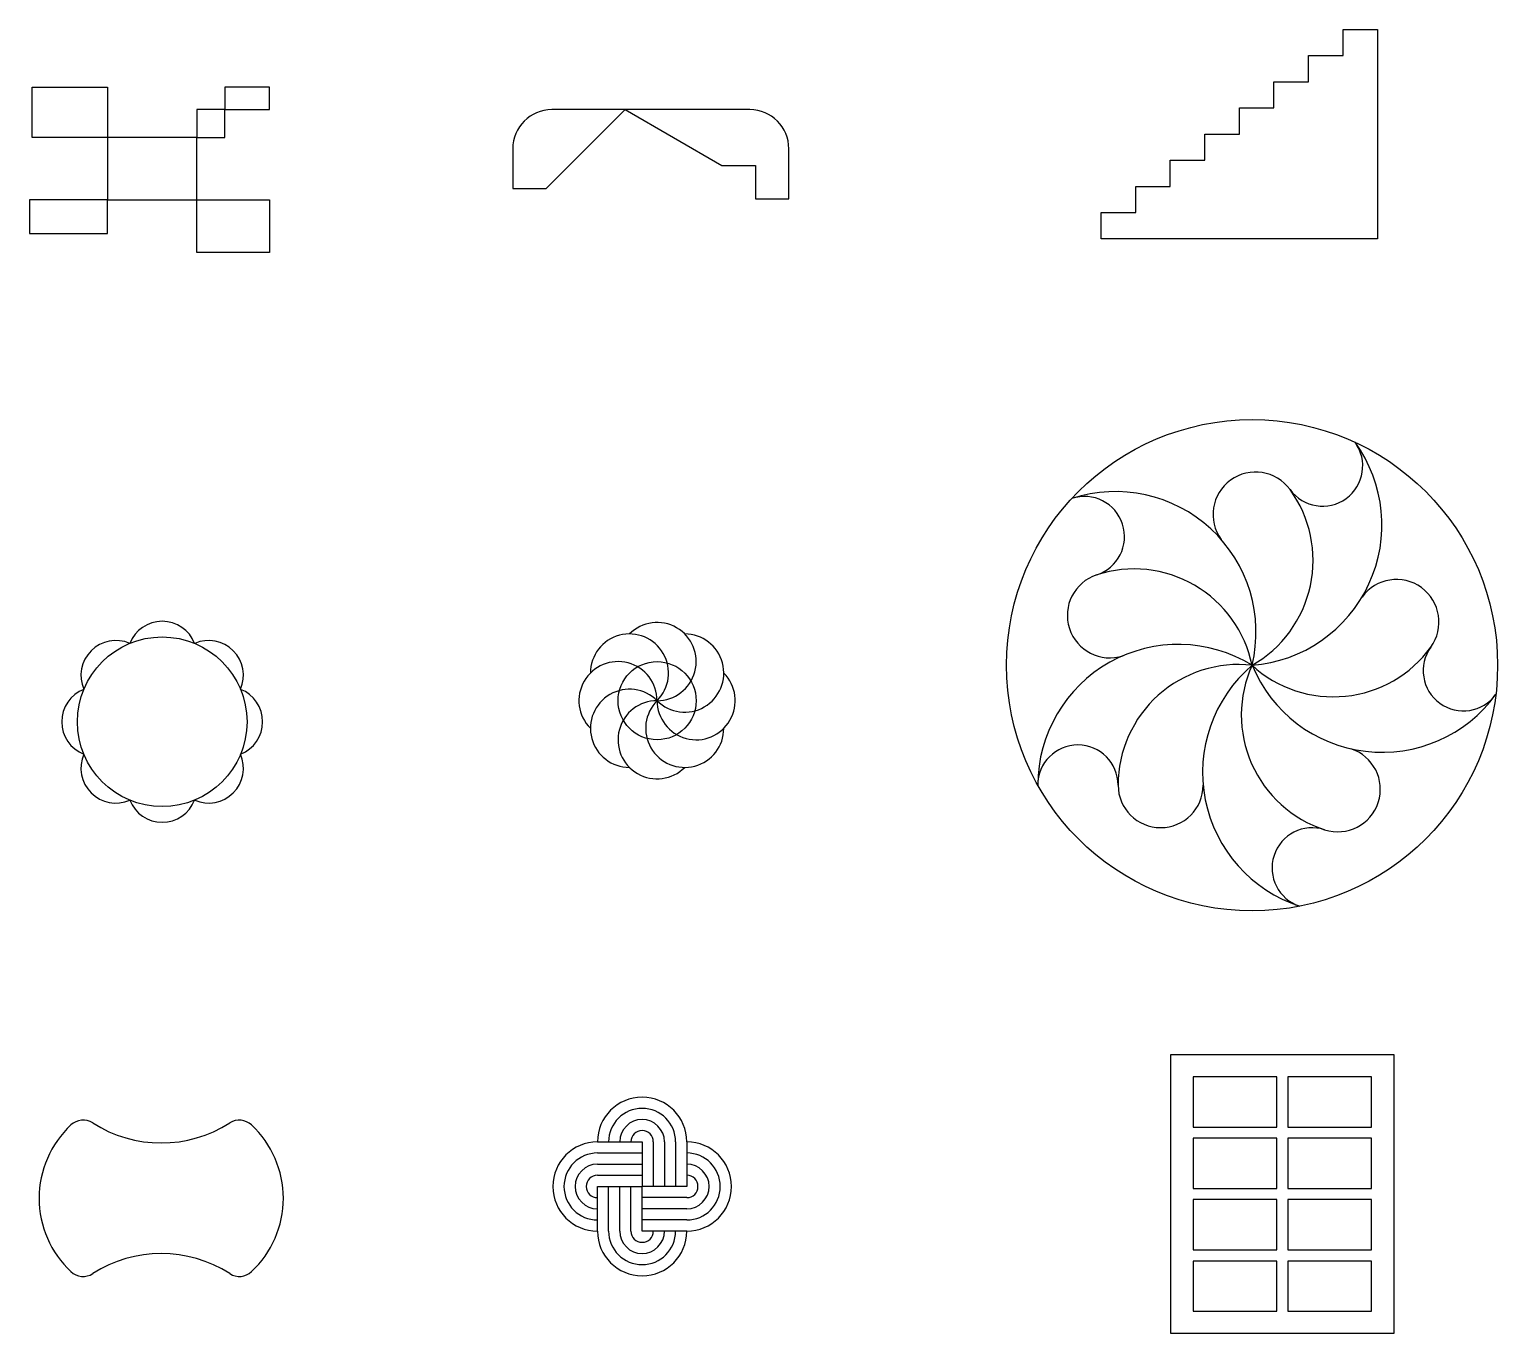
# Model space of a CAD drawing. Header units: millimetres. Extents: x 62 to 1416, y 202 to 786.
# Drawn here: x 62 to 719, y 202 to 786 of the extents above; entities that cross this region are included whole.
import ezdxf

# ---------------------------------------------------------------- set-up
doc = ezdxf.new("R2010")
doc.units = ezdxf.units.MM

# ---------------------------------------------------------------- blocks, each defined once
blk = doc.blocks.new('*U1')
blk.add_arc((-10.69, 0), 15.63, 291.54684, 68.45316)
blk = doc.blocks.new('*U2')
at = {"color": 0, "linetype": 'ByBlock', "lineweight": -2, "transparency": 16777216}
for p, rotation in [((75.7, 349.95), 135), ((104.02, 361.68), 90), ((132.35, 349.95), 45), ((63.97, 321.62), 180), ((75.7, 293.3), 225), ((132.35, 293.3), 315.0000000000001), ((104.02, 281.57), 270)]:
    blk.add_blockref('*U1', p, dxfattribs=dict(at, rotation=rotation))
blk.add_blockref('*U1', (144.08, 321.62), dxfattribs=at)
blk = doc.blocks.new('*U3')
blk.add_arc((0, 2.56), 17.5, 180, 45)
blk = doc.blocks.new('*U4')
at = {"color": 0, "linetype": 'ByBlock', "lineweight": -2, "transparency": 16777216}
for p, rotation in [((261.13, 347.13), 135), ((274.26, 350.44), 89.99999999999999), ((285.88, 343.5), 44.99999999999999), ((254.19, 335.5), 180), ((257.51, 322.38), 224.9999999999999), ((282.26, 318.75), 315), ((269.13, 315.44), 269.9999999999999)]:
    blk.add_blockref('*U3', p, dxfattribs=dict(at, rotation=rotation))
blk.add_blockref('*U3', (289.19, 330.38), dxfattribs=at)
blk = doc.blocks.new('*U5')
for p, q in [((0, 0), (0, -20)), ((5, 0), (5, -20)), ((10, 0), (10, -20)), ((15, 0), (15, -20)), ((20, 0), (20, -20))]:
    blk.add_line(p, q)
for radius in [20, 15, 10, 5]:
    blk.add_arc((0, 0), radius, 0, 180)
blk = doc.blocks.new('*U6')
at = {"color": 0, "linetype": 'ByBlock', "lineweight": -2, "transparency": 16777216}
blk.add_blockref('*U5', (301.09, 223.98), dxfattribs=at)
for p, rotation in [((281.09, 203.98), 90), ((321.09, 203.98), 270), ((301.09, 183.98), 180)]:
    blk.add_blockref('*U5', p, dxfattribs=dict(at, rotation=rotation))
blk = doc.blocks.new('*U18')
blk.add_arc((0, 9.52), 19.05, 180, 0)
blk = doc.blocks.new('*U19')
at = {"color": 0, "linetype": 'ByBlock', "lineweight": -2, "transparency": 16777216}
for p, rotation in [((364.97, 2707.63), 216), ((439.26, 2659.49), 144), ((296.24, 2651.86), 288), ((416.43, 2573.97), 71.99999999999999)]:
    blk.add_blockref('*U18', p, dxfattribs=dict(at, rotation=rotation))
blk.add_blockref('*U18', (328.04, 2569.25), dxfattribs=at)
blk = doc.blocks.new('*U22')
blk.add_lwpolyline([(-18.75, -11.25), (18.75, -11.25), (18.75, 11.25), (-18.75, 11.25)], close=True)
blk = doc.blocks.new('*U23')
at = {"color": 0, "linetype": 'ByBlock', "lineweight": -2, "transparency": 16777216}
for p in [(0, 82.5), (42.5, 82.5), (0, 55), (42.5, 55), (0, 27.5), (42.5, 27.5), (0, 0), (42.5, 0)]:
    blk.add_blockref('*U22', p, dxfattribs=at)

msp = doc.modelspace()

# ---------------------------------------------------------------- linework, layer by layer
for p, q in [((650.006, 774.423), (650.006, 786.148)), ((650.006, 786.148), (665.481, 786.148)), ((665.481, 786.148), (665.481, 692.348)), ((634.531, 762.698), (634.531, 774.423)), ((634.531, 774.423), (650.006, 774.423)), ((619.056, 750.973), (619.056, 762.698)), ((619.056, 762.698), (634.531, 762.698)), ((293.152, 714.844), (328.507, 750.199)), ((384.308, 750.199), (295.652, 750.199)), ((328.507, 750.199), (371.808, 725.199)), ((603.581, 739.248), (603.581, 750.973)), ((603.581, 750.973), (619.056, 750.973)), ((588.106, 727.523), (588.106, 739.248)), ((588.106, 739.248), (603.581, 739.248)), ((278.152, 732.699), (278.152, 714.844)), ((401.808, 710.199), (401.808, 732.699)), ((371.808, 725.199), (386.808, 725.199)), ((386.808, 725.199), (386.808, 710.199)), ((572.631, 715.798), (572.631, 727.523)), ((572.631, 727.523), (588.106, 727.523)), ((278.152, 714.844), (293.152, 714.844)), ((293.152, 714.844), (293.152, 714.844)), ((557.156, 704.073), (557.156, 715.798)), ((557.156, 715.798), (572.631, 715.798)), ((386.808, 710.199), (401.808, 710.199)), ((541.681, 692.348), (541.681, 704.073)), ((541.681, 704.073), (557.156, 704.073)), ((665.481, 692.348), (541.681, 692.348))]:
    msp.add_line(p, q)
for points in [[(96.629, 737.766), (62.879, 737.766), (62.879, 760.266), (96.629, 760.266)], [(169.129, 760.266), (149.129, 760.266), (149.129, 750.266), (169.129, 750.266)], [(136.629, 737.766), (149.129, 737.766), (149.129, 750.266), (136.629, 750.266)], [(96.629, 709.766), (136.629, 709.766), (136.629, 737.766), (96.629, 737.766)], [(96.629, 709.766), (61.629, 709.766), (61.629, 694.766), (96.629, 694.766)], [(136.629, 709.766), (169.129, 709.766), (169.129, 686.266), (136.629, 686.266)], [(572.819, 327.115), (672.819, 327.115), (672.819, 202.115), (572.819, 202.115)]]:
    msp.add_lwpolyline(points, close=True)
for centre, radius in [((609.28, 501.401), 109.982), ((121.123, 476.085), 38), ((342.79, 485.535), 17.5)]:
    msp.add_circle(centre, radius)
for centre, radius, start, end in [((295.652, 732.699), 17.5, 90, 180), ((384.308, 732.699), 17.5, 0, 90), ((604.434, 564.215), 63, 274.411864, 36), ((640.84, 590.665), 18, 216, 36), ((548.044, 516.203), 63, 346.411864, 108), ((582.591, 548.345), 54, 299.62063, 36), ((534.138, 559), 18, 288, 108), ((556.387, 490.524), 54, 11.62063, 108), ((576.28, 447.736), 63, 58.411864, 180), ((645.678, 541.291), 54, 227.62063, 324), ((703.928, 498.971), 18, 144, 324), ((603.28, 447.736), 54, 83.62063, 180), ((650.122, 453.433), 63, 130.411864, 252), ((658.465, 479.111), 54, 155.62063, 252), ((667.522, 525.421), 63, 202.411864, 324), ((531.28, 447.736), 18, 0, 180), ((636.216, 410.635), 18, 72, 252), ((85.693, 289.714), 8, 57.42103, 133.136259), ((120.693, 344.487), 57, 237.42103, 302.57897), ((155.693, 289.714), 8, 46.863741, 122.57897), ((110.991, 262.714), 45, 133.136259, 226.863741), ((130.395, 262.714), 45, 313.136259, 46.863741), ((120.693, 180.942), 57, 57.42103, 122.57897), ((85.693, 235.714), 8, 226.863741, 302.57897), ((155.693, 235.714), 8, 237.42103, 313.136259)]:
    msp.add_arc(centre, radius, start, end)

# ---------------------------------------------------------------- block references
for name, p in [('*U19', (240.293, -2131.038)), ('*U2', (17.099, 154.462)), ('*U4', (71.095, 152.596)), ('*U23', (601.569, 223.365)), ('*U6', (35, 64.019))]:
    msp.add_blockref(name, p)

doc.saveas('drawing.dxf')
